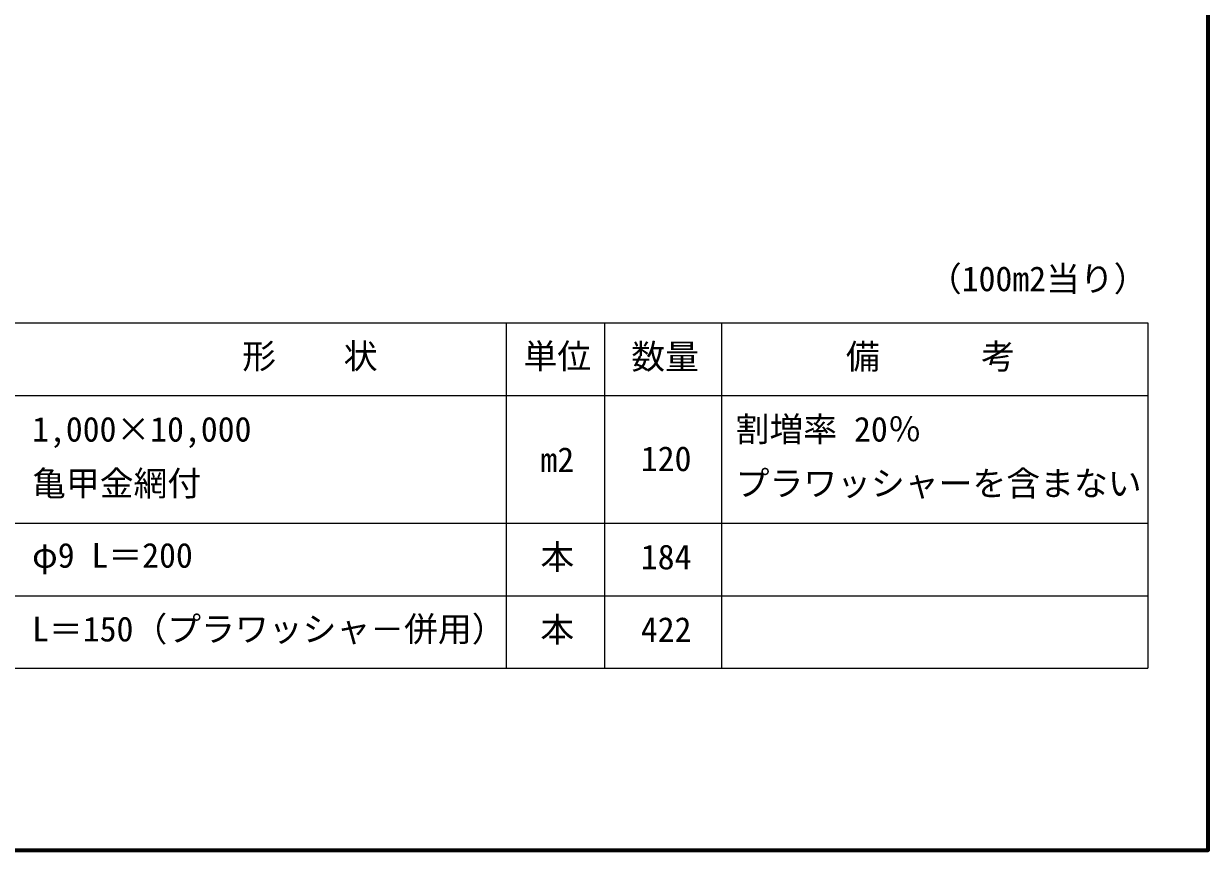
# Model space of a CAD drawing. Units: millimetres, scale not verified. Extents: x 200 to 8200, y 200 to 5838.
# Drawn here: x 5749 to 8200, y 200 to 1909 of the extents above; entities that cross this region are included whole.
import ezdxf
from ezdxf.enums import TextEntityAlignment as Align

# ---------------------------------------------------------------- set-up
doc = ezdxf.new("R2010")
doc.units = ezdxf.units.MM
doc.header["$LTSCALE"] = 20
for name, color, linetype, lineweight in [('C-MTR-FRAM', 5, 'Continuous', 25), ('C-MTR-LINE', 5, 'Continuous', 13), ('C-TTL', 2, 'Continuous', 70)]:
    doc.layers.add(name, color=color, linetype=linetype, lineweight=lineweight)
doc.layers.add('C-MTR-TXT', color=5, linetype='Continuous')
doc.styles.add('ＭＳ ゴシック', font='')
doc.styles.get('ＭＳ ゴシック').set_extended_font_data('MS Gothic')

msp = doc.modelspace()

# ---------------------------------------------------------------- linework, layer by layer
at = {"layer": 'C-MTR-FRAM'}
for p, q in [((4785.89, 1290.41), (8074.79, 1290.41)), ((8074.79, 1290.41), (8074.79, 576.33)), ((4785.89, 576.33), (8074.79, 576.33))]:
    msp.add_line(p, q, dxfattribs=at)
at = {"layer": 'C-MTR-LINE'}
for p, q in [((6747.33, 1290.41), (6747.33, 576.33)), ((6950.92, 1290.41), (6950.92, 576.33)), ((7192.68, 1290.41), (7192.68, 576.33)), ((4785.89, 1140.41), (8074.79, 1140.41)), ((4785.89, 876.33), (8074.79, 876.33)), ((4785.89, 726.33), (8074.79, 726.33))]:
    msp.add_line(p, q, dxfattribs=at)
at = {"layer": 'C-TTL'}
msp.add_lwpolyline([(200, 200), (8200, 200), (8200, 5740), (200, 5740)], close=True, dxfattribs=at)

# ---------------------------------------------------------------- texts
at = {"layer": 'C-MTR-TXT', "style": 'ＭＳ ゴシック'}
for s, p in [('（100m2当り）', (7619.79, 1340.41)), ('\u3000形\u3000\u3000状\u3000', (6131.19, 1180.43)), ('数量', (7006.17, 1179.41)), ('\u3000備\u3000\u3000\u3000考\u3000', (7380.32, 1179.75)), ('割増率 20％', (7222.09, 1029.41)), ('1,000×10,000', (5766.53, 1029.41)), ('亀甲金網付', (5766.53, 917.48)), ('プラワッシャーを含まない', (7222.09, 917.48)), ('φ9 L＝200', (5766.53, 768.77)), ('L＝150（プラワッシャ－併用）', (5766.53, 616.33))]:
    msp.add_text(s, height=51.32, dxfattribs=at).set_placement(p, align=Align.BOTTOM_LEFT)
for s, p in [('単位', (6853.13, 1180.41)), ('m2', (6853.13, 966.44)), ('本', (6853.13, 765.33)), ('本', (6853.13, 615.33))]:
    msp.add_text(s, height=51.32, dxfattribs=at).set_placement(p, align=Align.BOTTOM_CENTER)
for s, p in [('120', (7130.71, 968.44)), ('184', (7130.71, 765.33)), ('422', (7130.71, 615.33))]:
    msp.add_text(s, height=51.32, dxfattribs=at).set_placement(p, align=Align.BOTTOM_RIGHT)

doc.saveas('drawing.dxf')
